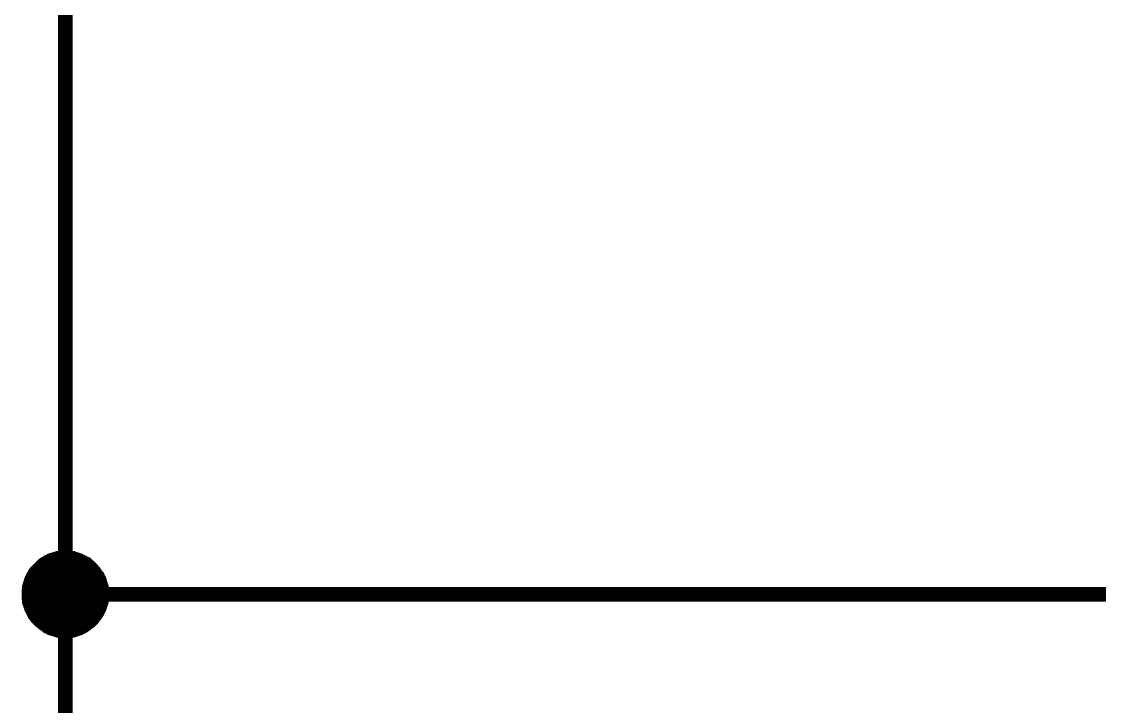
# Paper-space layout 'Layout1' of a CAD drawing. Header units: millimetres. Extents: x 0 to 420, y 0 to 297.
# Drawn here: x 94.22 to 116.71, y 60.31 to 74.58 of the extents above; entities that cross this region are included whole.
import ezdxf

# ---------------------------------------------------------------- set-up
doc = ezdxf.new("R2010")
doc.units = ezdxf.units.MM
doc.layers.add('Sheet', color=255, linetype='Continuous')

psp = doc.layouts.get("Layout1")

# ---------------------------------------------------------------- linework, layer by layer
at = {"layer": 'Sheet'}
for points, const_width in [([(95.134, 75.142), (95.134, 70.145)], 0.3), ([(95.134, 62.643), (95.134, 70.145)], 0.3), ([(94.371, 62.643), (94.371, 62.688), (94.371, 62.722), (94.382, 62.756), (94.382, 62.801), (94.393, 62.834), (94.405, 62.868), (94.416, 62.913), (94.427, 62.946), (94.449, 62.98), (94.461, 63.014), (94.483, 63.036), (94.494, 63.07), (94.517, 63.104), (94.539, 63.126), (94.573, 63.16), (94.595, 63.182), (94.618, 63.205), (94.652, 63.238), (94.674, 63.261), (94.708, 63.283), (94.741, 63.295), (94.764, 63.317), (94.797, 63.328), (94.831, 63.351), (94.865, 63.362), (94.91, 63.373), (94.943, 63.384), (94.977, 63.396), (95.022, 63.396), (95.056, 63.407), (95.089, 63.407), (95.134, 63.407)], 0.3), ([(94.371, 62.643), (94.371, 62.688), (94.371, 62.722), (94.382, 62.756), (94.382, 62.801), (94.393, 62.834), (94.405, 62.868), (94.416, 62.913), (94.427, 62.946), (94.449, 62.98), (94.461, 63.014), (94.483, 63.036), (94.494, 63.07), (94.517, 63.104), (94.539, 63.126), (94.573, 63.16), (94.595, 63.182), (94.618, 63.205), (94.652, 63.238), (94.674, 63.261), (94.708, 63.283), (94.741, 63.295), (94.764, 63.317), (94.797, 63.328), (94.831, 63.351), (94.865, 63.362), (94.91, 63.373), (94.943, 63.384), (94.977, 63.396), (95.022, 63.396), (95.056, 63.407), (95.089, 63.407), (95.134, 63.407)], 0.3), ([(94.371, 62.643), (94.371, 62.688), (94.371, 62.722), (94.382, 62.756), (94.382, 62.801), (94.393, 62.834), (94.405, 62.868), (94.416, 62.913), (94.427, 62.946), (94.449, 62.98), (94.461, 63.014), (94.483, 63.036), (94.494, 63.07), (94.517, 63.104), (94.539, 63.126), (94.573, 63.16), (94.595, 63.182), (94.618, 63.205), (94.652, 63.238), (94.674, 63.261), (94.708, 63.283), (94.741, 63.295), (94.764, 63.317), (94.797, 63.328), (94.831, 63.351), (94.865, 63.362), (94.91, 63.373), (94.943, 63.384), (94.977, 63.396), (95.022, 63.396), (95.056, 63.407), (95.089, 63.407), (95.134, 63.407)], 0.3), ([(94.371, 62.643), (94.371, 62.688), (94.371, 62.722), (94.382, 62.756), (94.382, 62.801), (94.393, 62.834), (94.405, 62.868), (94.416, 62.913), (94.427, 62.946), (94.449, 62.98), (94.461, 63.014), (94.483, 63.036), (94.494, 63.07), (94.517, 63.104), (94.539, 63.126), (94.573, 63.16), (94.595, 63.182), (94.618, 63.205), (94.652, 63.238), (94.674, 63.261), (94.708, 63.283), (94.741, 63.295), (94.764, 63.317), (94.797, 63.328), (94.831, 63.351), (94.865, 63.362), (94.91, 63.373), (94.943, 63.384), (94.977, 63.396), (95.022, 63.396), (95.056, 63.407), (95.089, 63.407), (95.134, 63.407)], 0.3), ([(94.371, 62.643), (94.371, 62.688), (94.371, 62.722), (94.382, 62.756), (94.382, 62.801), (94.393, 62.834), (94.405, 62.868), (94.416, 62.913), (94.427, 62.946), (94.449, 62.98), (94.461, 63.014), (94.483, 63.036), (94.494, 63.07), (94.517, 63.104), (94.539, 63.126), (94.573, 63.16), (94.595, 63.182), (94.618, 63.205), (94.652, 63.238), (94.674, 63.261), (94.708, 63.283), (94.741, 63.295), (94.764, 63.317), (94.797, 63.328), (94.831, 63.351), (94.865, 63.362), (94.91, 63.373), (94.943, 63.384), (94.977, 63.396), (95.022, 63.396), (95.056, 63.407), (95.089, 63.407), (95.134, 63.407)], 0.0991), ([(94.371, 62.643), (94.371, 62.688), (94.371, 62.722), (94.382, 62.756), (94.382, 62.801), (94.393, 62.834), (94.405, 62.868), (94.416, 62.913), (94.427, 62.946), (94.449, 62.98), (94.461, 63.014), (94.483, 63.036), (94.494, 63.07), (94.517, 63.104), (94.539, 63.126), (94.573, 63.16), (94.595, 63.182), (94.618, 63.205), (94.652, 63.238), (94.674, 63.261), (94.708, 63.283), (94.741, 63.295), (94.764, 63.317), (94.797, 63.328), (94.831, 63.351), (94.865, 63.362), (94.91, 63.373), (94.943, 63.384), (94.977, 63.396), (95.022, 63.396), (95.056, 63.407), (95.089, 63.407), (95.134, 63.407)], 0.0991), ([(94.371, 62.643), (94.371, 62.688), (94.371, 62.722), (94.382, 62.756), (94.382, 62.801), (94.393, 62.834), (94.405, 62.868), (94.416, 62.913), (94.427, 62.946), (94.449, 62.98), (94.461, 63.014), (94.483, 63.036), (94.494, 63.07), (94.517, 63.104), (94.539, 63.126), (94.573, 63.16), (94.595, 63.182), (94.618, 63.205), (94.652, 63.238), (94.674, 63.261), (94.708, 63.283), (94.741, 63.295), (94.764, 63.317), (94.797, 63.328), (94.831, 63.351), (94.865, 63.362), (94.91, 63.373), (94.943, 63.384), (94.977, 63.396), (95.022, 63.396), (95.056, 63.407), (95.089, 63.407), (95.134, 63.407)], 0.0991), ([(94.371, 62.643), (94.371, 62.688), (94.371, 62.722), (94.382, 62.756), (94.382, 62.801), (94.393, 62.834), (94.405, 62.868), (94.416, 62.913), (94.427, 62.946), (94.449, 62.98), (94.461, 63.014), (94.483, 63.036), (94.494, 63.07), (94.517, 63.104), (94.539, 63.126), (94.573, 63.16), (94.595, 63.182), (94.618, 63.205), (94.652, 63.238), (94.674, 63.261), (94.708, 63.283), (94.741, 63.295), (94.764, 63.317), (94.797, 63.328), (94.831, 63.351), (94.865, 63.362), (94.91, 63.373), (94.943, 63.384), (94.977, 63.396), (95.022, 63.396), (95.056, 63.407), (95.089, 63.407), (95.134, 63.407)], 0.0991), ([(95.134, 63.407), (95.134, 63.407)], 0.3), ([(95.134, 63.407), (95.168, 63.407), (95.213, 63.407), (95.247, 63.396), (95.291, 63.396), (95.325, 63.384), (95.359, 63.373), (95.393, 63.362), (95.426, 63.351), (95.46, 63.328), (95.494, 63.317), (95.527, 63.295), (95.561, 63.283), (95.583, 63.261), (95.617, 63.238), (95.651, 63.205), (95.673, 63.182), (95.696, 63.16), (95.718, 63.126), (95.741, 63.104), (95.763, 63.07), (95.785, 63.036), (95.808, 63.014), (95.819, 62.98), (95.842, 62.946), (95.853, 62.913), (95.864, 62.868), (95.875, 62.834), (95.887, 62.801), (95.887, 62.756), (95.898, 62.722), (95.898, 62.688), (95.898, 62.643)], 0.3), ([(95.134, 63.407), (95.134, 63.407)], 0.3), ([(95.134, 63.407), (95.168, 63.407), (95.213, 63.407), (95.247, 63.396), (95.291, 63.396), (95.325, 63.384), (95.359, 63.373), (95.393, 63.362), (95.426, 63.351), (95.46, 63.328), (95.494, 63.317), (95.527, 63.295), (95.561, 63.283), (95.583, 63.261), (95.617, 63.238), (95.651, 63.205), (95.673, 63.182), (95.696, 63.16), (95.718, 63.126), (95.741, 63.104), (95.763, 63.07), (95.785, 63.036), (95.808, 63.014), (95.819, 62.98), (95.842, 62.946), (95.853, 62.913), (95.864, 62.868), (95.875, 62.834), (95.887, 62.801), (95.887, 62.756), (95.898, 62.722), (95.898, 62.688), (95.898, 62.643)], 0.3), ([(95.134, 63.407), (95.134, 63.407)], 0.3), ([(95.134, 63.407), (95.168, 63.407), (95.213, 63.407), (95.247, 63.396), (95.291, 63.396), (95.325, 63.384), (95.359, 63.373), (95.393, 63.362), (95.426, 63.351), (95.46, 63.328), (95.494, 63.317), (95.527, 63.295), (95.561, 63.283), (95.583, 63.261), (95.617, 63.238), (95.651, 63.205), (95.673, 63.182), (95.696, 63.16), (95.718, 63.126), (95.741, 63.104), (95.763, 63.07), (95.785, 63.036), (95.808, 63.014), (95.819, 62.98), (95.842, 62.946), (95.853, 62.913), (95.864, 62.868), (95.875, 62.834), (95.887, 62.801), (95.887, 62.756), (95.898, 62.722), (95.898, 62.688), (95.898, 62.643)], 0.3), ([(95.134, 63.407), (95.134, 63.407)], 0.3), ([(95.134, 63.407), (95.168, 63.407), (95.213, 63.407), (95.247, 63.396), (95.291, 63.396), (95.325, 63.384), (95.359, 63.373), (95.393, 63.362), (95.426, 63.351), (95.46, 63.328), (95.494, 63.317), (95.527, 63.295), (95.561, 63.283), (95.583, 63.261), (95.617, 63.238), (95.651, 63.205), (95.673, 63.182), (95.696, 63.16), (95.718, 63.126), (95.741, 63.104), (95.763, 63.07), (95.785, 63.036), (95.808, 63.014), (95.819, 62.98), (95.842, 62.946), (95.853, 62.913), (95.864, 62.868), (95.875, 62.834), (95.887, 62.801), (95.887, 62.756), (95.898, 62.722), (95.898, 62.688), (95.898, 62.643)], 0.3), ([(95.134, 63.407), (95.134, 63.407)], 0.0991), ([(95.134, 63.407), (95.168, 63.407), (95.213, 63.407), (95.247, 63.396), (95.291, 63.396), (95.325, 63.384), (95.359, 63.373), (95.393, 63.362), (95.426, 63.351), (95.46, 63.328), (95.494, 63.317), (95.527, 63.295), (95.561, 63.283), (95.583, 63.261), (95.617, 63.238), (95.651, 63.205), (95.673, 63.182), (95.696, 63.16), (95.718, 63.126), (95.741, 63.104), (95.763, 63.07), (95.785, 63.036), (95.808, 63.014), (95.819, 62.98), (95.842, 62.946), (95.853, 62.913), (95.864, 62.868), (95.875, 62.834), (95.887, 62.801), (95.887, 62.756), (95.898, 62.722), (95.898, 62.688), (95.898, 62.643)], 0.0991), ([(95.134, 63.407), (95.134, 63.407)], 0.0991), ([(95.134, 63.407), (95.168, 63.407), (95.213, 63.407), (95.247, 63.396), (95.291, 63.396), (95.325, 63.384), (95.359, 63.373), (95.393, 63.362), (95.426, 63.351), (95.46, 63.328), (95.494, 63.317), (95.527, 63.295), (95.561, 63.283), (95.583, 63.261), (95.617, 63.238), (95.651, 63.205), (95.673, 63.182), (95.696, 63.16), (95.718, 63.126), (95.741, 63.104), (95.763, 63.07), (95.785, 63.036), (95.808, 63.014), (95.819, 62.98), (95.842, 62.946), (95.853, 62.913), (95.864, 62.868), (95.875, 62.834), (95.887, 62.801), (95.887, 62.756), (95.898, 62.722), (95.898, 62.688), (95.898, 62.643)], 0.0991), ([(95.134, 63.407), (95.134, 63.407)], 0.0991), ([(95.134, 63.407), (95.168, 63.407), (95.213, 63.407), (95.247, 63.396), (95.291, 63.396), (95.325, 63.384), (95.359, 63.373), (95.393, 63.362), (95.426, 63.351), (95.46, 63.328), (95.494, 63.317), (95.527, 63.295), (95.561, 63.283), (95.583, 63.261), (95.617, 63.238), (95.651, 63.205), (95.673, 63.182), (95.696, 63.16), (95.718, 63.126), (95.741, 63.104), (95.763, 63.07), (95.785, 63.036), (95.808, 63.014), (95.819, 62.98), (95.842, 62.946), (95.853, 62.913), (95.864, 62.868), (95.875, 62.834), (95.887, 62.801), (95.887, 62.756), (95.898, 62.722), (95.898, 62.688), (95.898, 62.643)], 0.0991), ([(95.134, 63.407), (95.134, 63.407)], 0.0991), ([(95.134, 63.407), (95.168, 63.407), (95.213, 63.407), (95.247, 63.396), (95.291, 63.396), (95.325, 63.384), (95.359, 63.373), (95.393, 63.362), (95.426, 63.351), (95.46, 63.328), (95.494, 63.317), (95.527, 63.295), (95.561, 63.283), (95.583, 63.261), (95.617, 63.238), (95.651, 63.205), (95.673, 63.182), (95.696, 63.16), (95.718, 63.126), (95.741, 63.104), (95.763, 63.07), (95.785, 63.036), (95.808, 63.014), (95.819, 62.98), (95.842, 62.946), (95.853, 62.913), (95.864, 62.868), (95.875, 62.834), (95.887, 62.801), (95.887, 62.756), (95.898, 62.722), (95.898, 62.688), (95.898, 62.643)], 0.0991), ([(95.134, 61.88), (95.089, 61.88), (95.056, 61.88), (95.022, 61.891), (94.977, 61.891), (94.943, 61.902), (94.91, 61.913), (94.865, 61.925), (94.831, 61.936), (94.797, 61.958), (94.764, 61.97), (94.741, 61.992), (94.708, 62.014), (94.674, 62.037), (94.652, 62.059), (94.618, 62.082), (94.595, 62.104), (94.573, 62.127), (94.539, 62.16), (94.517, 62.194), (94.494, 62.217), (94.483, 62.25), (94.461, 62.284), (94.449, 62.318), (94.427, 62.351), (94.416, 62.385), (94.405, 62.419), (94.393, 62.452), (94.382, 62.486), (94.382, 62.531), (94.371, 62.565), (94.371, 62.61), (94.371, 62.643)], 0.3), ([(94.371, 62.643), (94.371, 62.643)], 0.3), ([(95.134, 61.88), (95.089, 61.88), (95.056, 61.88), (95.022, 61.891), (94.977, 61.891), (94.943, 61.902), (94.91, 61.913), (94.865, 61.925), (94.831, 61.936), (94.797, 61.958), (94.764, 61.97), (94.741, 61.992), (94.708, 62.014), (94.674, 62.037), (94.652, 62.059), (94.618, 62.082), (94.595, 62.104), (94.573, 62.127), (94.539, 62.16), (94.517, 62.194), (94.494, 62.217), (94.483, 62.25), (94.461, 62.284), (94.449, 62.318), (94.427, 62.351), (94.416, 62.385), (94.405, 62.419), (94.393, 62.452), (94.382, 62.486), (94.382, 62.531), (94.371, 62.565), (94.371, 62.61), (94.371, 62.643)], 0.3), ([(94.371, 62.643), (94.371, 62.643)], 0.3), ([(95.134, 61.88), (95.089, 61.88), (95.056, 61.88), (95.022, 61.891), (94.977, 61.891), (94.943, 61.902), (94.91, 61.913), (94.865, 61.925), (94.831, 61.936), (94.797, 61.958), (94.764, 61.97), (94.741, 61.992), (94.708, 62.014), (94.674, 62.037), (94.652, 62.059), (94.618, 62.082), (94.595, 62.104), (94.573, 62.127), (94.539, 62.16), (94.517, 62.194), (94.494, 62.217), (94.483, 62.25), (94.461, 62.284), (94.449, 62.318), (94.427, 62.351), (94.416, 62.385), (94.405, 62.419), (94.393, 62.452), (94.382, 62.486), (94.382, 62.531), (94.371, 62.565), (94.371, 62.61), (94.371, 62.643)], 0.3), ([(94.371, 62.643), (94.371, 62.643)], 0.3), ([(95.134, 61.88), (95.089, 61.88), (95.056, 61.88), (95.022, 61.891), (94.977, 61.891), (94.943, 61.902), (94.91, 61.913), (94.865, 61.925), (94.831, 61.936), (94.797, 61.958), (94.764, 61.97), (94.741, 61.992), (94.708, 62.014), (94.674, 62.037), (94.652, 62.059), (94.618, 62.082), (94.595, 62.104), (94.573, 62.127), (94.539, 62.16), (94.517, 62.194), (94.494, 62.217), (94.483, 62.25), (94.461, 62.284), (94.449, 62.318), (94.427, 62.351), (94.416, 62.385), (94.405, 62.419), (94.393, 62.452), (94.382, 62.486), (94.382, 62.531), (94.371, 62.565), (94.371, 62.61), (94.371, 62.643)], 0.3), ([(94.371, 62.643), (94.371, 62.643)], 0.3), ([(142.627, 62.643), (95.134, 62.643), (95.134, 47.641)], 0.3), ([(95.898, 62.643), (95.898, 62.61), (95.898, 62.565), (95.887, 62.531), (95.887, 62.486), (95.875, 62.452), (95.864, 62.419), (95.853, 62.385), (95.842, 62.351), (95.819, 62.318), (95.808, 62.284), (95.785, 62.25), (95.763, 62.217), (95.741, 62.194), (95.718, 62.16), (95.696, 62.127), (95.673, 62.104), (95.651, 62.082), (95.617, 62.059), (95.583, 62.037), (95.561, 62.014), (95.527, 61.992), (95.494, 61.97), (95.46, 61.958), (95.426, 61.936), (95.393, 61.925), (95.359, 61.913), (95.325, 61.902), (95.291, 61.891), (95.247, 61.891), (95.213, 61.88), (95.168, 61.88), (95.134, 61.88)], 0.3), ([(95.898, 62.643), (95.898, 62.61), (95.898, 62.565), (95.887, 62.531), (95.887, 62.486), (95.875, 62.452), (95.864, 62.419), (95.853, 62.385), (95.842, 62.351), (95.819, 62.318), (95.808, 62.284), (95.785, 62.25), (95.763, 62.217), (95.741, 62.194), (95.718, 62.16), (95.696, 62.127), (95.673, 62.104), (95.651, 62.082), (95.617, 62.059), (95.583, 62.037), (95.561, 62.014), (95.527, 61.992), (95.494, 61.97), (95.46, 61.958), (95.426, 61.936), (95.393, 61.925), (95.359, 61.913), (95.325, 61.902), (95.291, 61.891), (95.247, 61.891), (95.213, 61.88), (95.168, 61.88), (95.134, 61.88)], 0.3), ([(95.898, 62.643), (95.898, 62.61), (95.898, 62.565), (95.887, 62.531), (95.887, 62.486), (95.875, 62.452), (95.864, 62.419), (95.853, 62.385), (95.842, 62.351), (95.819, 62.318), (95.808, 62.284), (95.785, 62.25), (95.763, 62.217), (95.741, 62.194), (95.718, 62.16), (95.696, 62.127), (95.673, 62.104), (95.651, 62.082), (95.617, 62.059), (95.583, 62.037), (95.561, 62.014), (95.527, 61.992), (95.494, 61.97), (95.46, 61.958), (95.426, 61.936), (95.393, 61.925), (95.359, 61.913), (95.325, 61.902), (95.291, 61.891), (95.247, 61.891), (95.213, 61.88), (95.168, 61.88), (95.134, 61.88)], 0.3), ([(95.898, 62.643), (95.898, 62.61), (95.898, 62.565), (95.887, 62.531), (95.887, 62.486), (95.875, 62.452), (95.864, 62.419), (95.853, 62.385), (95.842, 62.351), (95.819, 62.318), (95.808, 62.284), (95.785, 62.25), (95.763, 62.217), (95.741, 62.194), (95.718, 62.16), (95.696, 62.127), (95.673, 62.104), (95.651, 62.082), (95.617, 62.059), (95.583, 62.037), (95.561, 62.014), (95.527, 61.992), (95.494, 61.97), (95.46, 61.958), (95.426, 61.936), (95.393, 61.925), (95.359, 61.913), (95.325, 61.902), (95.291, 61.891), (95.247, 61.891), (95.213, 61.88), (95.168, 61.88), (95.134, 61.88)], 0.3), ([(95.898, 62.643), (95.898, 62.643), (95.898, 62.643), (95.898, 62.643), (95.898, 62.643), (95.898, 62.643), (95.898, 62.643), (95.898, 62.643), (95.898, 62.643), (95.898, 62.643), (95.898, 62.643), (95.898, 62.643), (95.898, 62.643), (95.898, 62.643), (95.898, 62.643), (95.898, 62.643), (95.898, 62.643), (95.898, 62.643), (95.898, 62.643), (95.898, 62.643), (95.898, 62.643), (95.898, 62.643), (95.898, 62.643), (95.898, 62.643), (95.898, 62.643), (95.898, 62.643), (95.898, 62.643), (95.898, 62.643), (95.898, 62.643), (95.898, 62.643), (95.898, 62.643), (95.898, 62.643), (95.898, 62.643)], 0.3), ([(95.898, 62.643), (95.898, 62.643)], 0.3), ([(95.898, 62.643), (95.898, 62.643), (95.898, 62.643), (95.898, 62.643), (95.898, 62.643), (95.898, 62.643), (95.898, 62.643), (95.898, 62.643), (95.898, 62.643), (95.898, 62.643), (95.898, 62.643), (95.898, 62.643), (95.898, 62.643), (95.898, 62.643), (95.898, 62.643), (95.898, 62.643), (95.898, 62.643), (95.898, 62.643), (95.898, 62.643), (95.898, 62.643), (95.898, 62.643), (95.898, 62.643), (95.898, 62.643), (95.898, 62.643), (95.898, 62.643), (95.898, 62.643), (95.898, 62.643), (95.898, 62.643), (95.898, 62.643), (95.898, 62.643), (95.898, 62.643), (95.898, 62.643), (95.898, 62.643)], 0.3), ([(95.898, 62.643), (95.898, 62.643)], 0.3), ([(95.898, 62.643), (95.898, 62.643), (95.898, 62.643), (95.898, 62.643), (95.898, 62.643), (95.898, 62.643), (95.898, 62.643), (95.898, 62.643), (95.898, 62.643), (95.898, 62.643), (95.898, 62.643), (95.898, 62.643), (95.898, 62.643), (95.898, 62.643), (95.898, 62.643), (95.898, 62.643), (95.898, 62.643), (95.898, 62.643), (95.898, 62.643), (95.898, 62.643), (95.898, 62.643), (95.898, 62.643), (95.898, 62.643), (95.898, 62.643), (95.898, 62.643), (95.898, 62.643), (95.898, 62.643), (95.898, 62.643), (95.898, 62.643), (95.898, 62.643), (95.898, 62.643), (95.898, 62.643), (95.898, 62.643)], 0.3), ([(95.898, 62.643), (95.898, 62.643)], 0.3), ([(95.898, 62.643), (95.898, 62.643), (95.898, 62.643), (95.898, 62.643), (95.898, 62.643), (95.898, 62.643), (95.898, 62.643), (95.898, 62.643), (95.898, 62.643), (95.898, 62.643), (95.898, 62.643), (95.898, 62.643), (95.898, 62.643), (95.898, 62.643), (95.898, 62.643), (95.898, 62.643), (95.898, 62.643), (95.898, 62.643), (95.898, 62.643), (95.898, 62.643), (95.898, 62.643), (95.898, 62.643), (95.898, 62.643), (95.898, 62.643), (95.898, 62.643), (95.898, 62.643), (95.898, 62.643), (95.898, 62.643), (95.898, 62.643), (95.898, 62.643), (95.898, 62.643), (95.898, 62.643), (95.898, 62.643)], 0.3), ([(95.898, 62.643), (95.898, 62.643)], 0.3), ([(95.134, 61.88), (95.089, 61.88), (95.056, 61.88), (95.022, 61.891), (94.977, 61.891), (94.943, 61.902), (94.91, 61.913), (94.865, 61.925), (94.831, 61.936), (94.797, 61.958), (94.764, 61.97), (94.741, 61.992), (94.708, 62.014), (94.674, 62.037), (94.652, 62.059), (94.618, 62.082), (94.595, 62.104), (94.573, 62.127), (94.539, 62.16), (94.517, 62.194), (94.494, 62.217), (94.483, 62.25), (94.461, 62.284), (94.449, 62.318), (94.427, 62.351), (94.416, 62.385), (94.405, 62.419), (94.393, 62.452), (94.382, 62.486), (94.382, 62.531), (94.371, 62.565), (94.371, 62.61), (94.371, 62.643)], 0.0991), ([(94.371, 62.643), (94.371, 62.643)], 0.0991), ([(95.134, 61.88), (95.089, 61.88), (95.056, 61.88), (95.022, 61.891), (94.977, 61.891), (94.943, 61.902), (94.91, 61.913), (94.865, 61.925), (94.831, 61.936), (94.797, 61.958), (94.764, 61.97), (94.741, 61.992), (94.708, 62.014), (94.674, 62.037), (94.652, 62.059), (94.618, 62.082), (94.595, 62.104), (94.573, 62.127), (94.539, 62.16), (94.517, 62.194), (94.494, 62.217), (94.483, 62.25), (94.461, 62.284), (94.449, 62.318), (94.427, 62.351), (94.416, 62.385), (94.405, 62.419), (94.393, 62.452), (94.382, 62.486), (94.382, 62.531), (94.371, 62.565), (94.371, 62.61), (94.371, 62.643)], 0.0991), ([(94.371, 62.643), (94.371, 62.643)], 0.0991), ([(95.134, 61.88), (95.089, 61.88), (95.056, 61.88), (95.022, 61.891), (94.977, 61.891), (94.943, 61.902), (94.91, 61.913), (94.865, 61.925), (94.831, 61.936), (94.797, 61.958), (94.764, 61.97), (94.741, 61.992), (94.708, 62.014), (94.674, 62.037), (94.652, 62.059), (94.618, 62.082), (94.595, 62.104), (94.573, 62.127), (94.539, 62.16), (94.517, 62.194), (94.494, 62.217), (94.483, 62.25), (94.461, 62.284), (94.449, 62.318), (94.427, 62.351), (94.416, 62.385), (94.405, 62.419), (94.393, 62.452), (94.382, 62.486), (94.382, 62.531), (94.371, 62.565), (94.371, 62.61), (94.371, 62.643)], 0.0991), ([(94.371, 62.643), (94.371, 62.643)], 0.0991), ([(95.134, 61.88), (95.089, 61.88), (95.056, 61.88), (95.022, 61.891), (94.977, 61.891), (94.943, 61.902), (94.91, 61.913), (94.865, 61.925), (94.831, 61.936), (94.797, 61.958), (94.764, 61.97), (94.741, 61.992), (94.708, 62.014), (94.674, 62.037), (94.652, 62.059), (94.618, 62.082), (94.595, 62.104), (94.573, 62.127), (94.539, 62.16), (94.517, 62.194), (94.494, 62.217), (94.483, 62.25), (94.461, 62.284), (94.449, 62.318), (94.427, 62.351), (94.416, 62.385), (94.405, 62.419), (94.393, 62.452), (94.382, 62.486), (94.382, 62.531), (94.371, 62.565), (94.371, 62.61), (94.371, 62.643)], 0.0991), ([(94.371, 62.643), (94.371, 62.643)], 0.0991), ([(95.898, 62.643), (95.898, 62.61), (95.898, 62.565), (95.887, 62.531), (95.887, 62.486), (95.875, 62.452), (95.864, 62.419), (95.853, 62.385), (95.842, 62.351), (95.819, 62.318), (95.808, 62.284), (95.785, 62.25), (95.763, 62.217), (95.741, 62.194), (95.718, 62.16), (95.696, 62.127), (95.673, 62.104), (95.651, 62.082), (95.617, 62.059), (95.583, 62.037), (95.561, 62.014), (95.527, 61.992), (95.494, 61.97), (95.46, 61.958), (95.426, 61.936), (95.393, 61.925), (95.359, 61.913), (95.325, 61.902), (95.291, 61.891), (95.247, 61.891), (95.213, 61.88), (95.168, 61.88), (95.134, 61.88)], 0.0991), ([(95.898, 62.643), (95.898, 62.61), (95.898, 62.565), (95.887, 62.531), (95.887, 62.486), (95.875, 62.452), (95.864, 62.419), (95.853, 62.385), (95.842, 62.351), (95.819, 62.318), (95.808, 62.284), (95.785, 62.25), (95.763, 62.217), (95.741, 62.194), (95.718, 62.16), (95.696, 62.127), (95.673, 62.104), (95.651, 62.082), (95.617, 62.059), (95.583, 62.037), (95.561, 62.014), (95.527, 61.992), (95.494, 61.97), (95.46, 61.958), (95.426, 61.936), (95.393, 61.925), (95.359, 61.913), (95.325, 61.902), (95.291, 61.891), (95.247, 61.891), (95.213, 61.88), (95.168, 61.88), (95.134, 61.88)], 0.0991), ([(95.898, 62.643), (95.898, 62.61), (95.898, 62.565), (95.887, 62.531), (95.887, 62.486), (95.875, 62.452), (95.864, 62.419), (95.853, 62.385), (95.842, 62.351), (95.819, 62.318), (95.808, 62.284), (95.785, 62.25), (95.763, 62.217), (95.741, 62.194), (95.718, 62.16), (95.696, 62.127), (95.673, 62.104), (95.651, 62.082), (95.617, 62.059), (95.583, 62.037), (95.561, 62.014), (95.527, 61.992), (95.494, 61.97), (95.46, 61.958), (95.426, 61.936), (95.393, 61.925), (95.359, 61.913), (95.325, 61.902), (95.291, 61.891), (95.247, 61.891), (95.213, 61.88), (95.168, 61.88), (95.134, 61.88)], 0.0991), ([(95.898, 62.643), (95.898, 62.61), (95.898, 62.565), (95.887, 62.531), (95.887, 62.486), (95.875, 62.452), (95.864, 62.419), (95.853, 62.385), (95.842, 62.351), (95.819, 62.318), (95.808, 62.284), (95.785, 62.25), (95.763, 62.217), (95.741, 62.194), (95.718, 62.16), (95.696, 62.127), (95.673, 62.104), (95.651, 62.082), (95.617, 62.059), (95.583, 62.037), (95.561, 62.014), (95.527, 61.992), (95.494, 61.97), (95.46, 61.958), (95.426, 61.936), (95.393, 61.925), (95.359, 61.913), (95.325, 61.902), (95.291, 61.891), (95.247, 61.891), (95.213, 61.88), (95.168, 61.88), (95.134, 61.88)], 0.0991), ([(95.898, 62.643), (95.898, 62.643), (95.898, 62.643), (95.898, 62.643), (95.898, 62.643), (95.898, 62.643), (95.898, 62.643), (95.898, 62.643), (95.898, 62.643), (95.898, 62.643), (95.898, 62.643), (95.898, 62.643), (95.898, 62.643), (95.898, 62.643), (95.898, 62.643), (95.898, 62.643), (95.898, 62.643), (95.898, 62.643), (95.898, 62.643), (95.898, 62.643), (95.898, 62.643), (95.898, 62.643), (95.898, 62.643), (95.898, 62.643), (95.898, 62.643), (95.898, 62.643), (95.898, 62.643), (95.898, 62.643), (95.898, 62.643), (95.898, 62.643), (95.898, 62.643), (95.898, 62.643), (95.898, 62.643)], 0.0991), ([(95.898, 62.643), (95.898, 62.643)], 0.0991), ([(95.898, 62.643), (95.898, 62.643), (95.898, 62.643), (95.898, 62.643), (95.898, 62.643), (95.898, 62.643), (95.898, 62.643), (95.898, 62.643), (95.898, 62.643), (95.898, 62.643), (95.898, 62.643), (95.898, 62.643), (95.898, 62.643), (95.898, 62.643), (95.898, 62.643), (95.898, 62.643), (95.898, 62.643), (95.898, 62.643), (95.898, 62.643), (95.898, 62.643), (95.898, 62.643), (95.898, 62.643), (95.898, 62.643), (95.898, 62.643), (95.898, 62.643), (95.898, 62.643), (95.898, 62.643), (95.898, 62.643), (95.898, 62.643), (95.898, 62.643), (95.898, 62.643), (95.898, 62.643), (95.898, 62.643)], 0.0991), ([(95.898, 62.643), (95.898, 62.643)], 0.0991), ([(95.898, 62.643), (95.898, 62.643), (95.898, 62.643), (95.898, 62.643), (95.898, 62.643), (95.898, 62.643), (95.898, 62.643), (95.898, 62.643), (95.898, 62.643), (95.898, 62.643), (95.898, 62.643), (95.898, 62.643), (95.898, 62.643), (95.898, 62.643), (95.898, 62.643), (95.898, 62.643), (95.898, 62.643), (95.898, 62.643), (95.898, 62.643), (95.898, 62.643), (95.898, 62.643), (95.898, 62.643), (95.898, 62.643), (95.898, 62.643), (95.898, 62.643), (95.898, 62.643), (95.898, 62.643), (95.898, 62.643), (95.898, 62.643), (95.898, 62.643), (95.898, 62.643), (95.898, 62.643), (95.898, 62.643)], 0.0991), ([(95.898, 62.643), (95.898, 62.643)], 0.0991), ([(95.898, 62.643), (95.898, 62.643), (95.898, 62.643), (95.898, 62.643), (95.898, 62.643), (95.898, 62.643), (95.898, 62.643), (95.898, 62.643), (95.898, 62.643), (95.898, 62.643), (95.898, 62.643), (95.898, 62.643), (95.898, 62.643), (95.898, 62.643), (95.898, 62.643), (95.898, 62.643), (95.898, 62.643), (95.898, 62.643), (95.898, 62.643), (95.898, 62.643), (95.898, 62.643), (95.898, 62.643), (95.898, 62.643), (95.898, 62.643), (95.898, 62.643), (95.898, 62.643), (95.898, 62.643), (95.898, 62.643), (95.898, 62.643), (95.898, 62.643), (95.898, 62.643), (95.898, 62.643), (95.898, 62.643)], 0.0991), ([(95.898, 62.643), (95.898, 62.643)], 0.0991)]:
    psp.add_lwpolyline(points, dxfattribs=dict(at, const_width=const_width))
at = {"layer": 'Sheet', "const_width": 0.762}
psp.add_lwpolyline([(94.723, 62.651, 1), (95.485, 62.651, 1)], format="xyb", close=True, dxfattribs=at)

doc.saveas('drawing.dxf')
